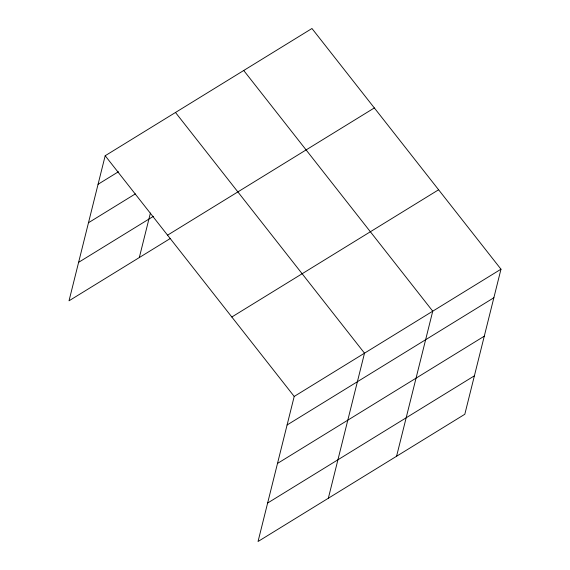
<?xml version="1.0" encoding="UTF-8"?>
<svg xmlns="http://www.w3.org/2000/svg" width="570" height="570" viewBox="0 0 570 570"><rect width="100%" height="100%" fill="white"/><g stroke="black" fill="none" stroke-linecap="round" stroke-linejoin="round"><path stroke-width="0.85" d="M500.98 269.197L294.206 396.435L258.039 541.5L464.814 414.262L500.98 269.197L311.961 28.5L105.186 155.738L69.02 300.803L170.409 238.417M139.322 257.54L150.409 213.059M328.341 498.237L364.508 353.172L175.489 112.475M396.578 456.249L432.744 311.184L243.725 70.488M98.069 184.281L118.482 171.72M88.485 222.735L135.354 193.893M78.603 262.35L153.458 216.294M167.566 235.168L374.34 107.929M231.833 317.006L438.608 189.767M287.088 424.978L493.869 297.74M277.505 463.431L484.279 336.186M267.622 503.046L474.404 375.808M105.186 155.738L294.206 396.435"/></g></svg>
